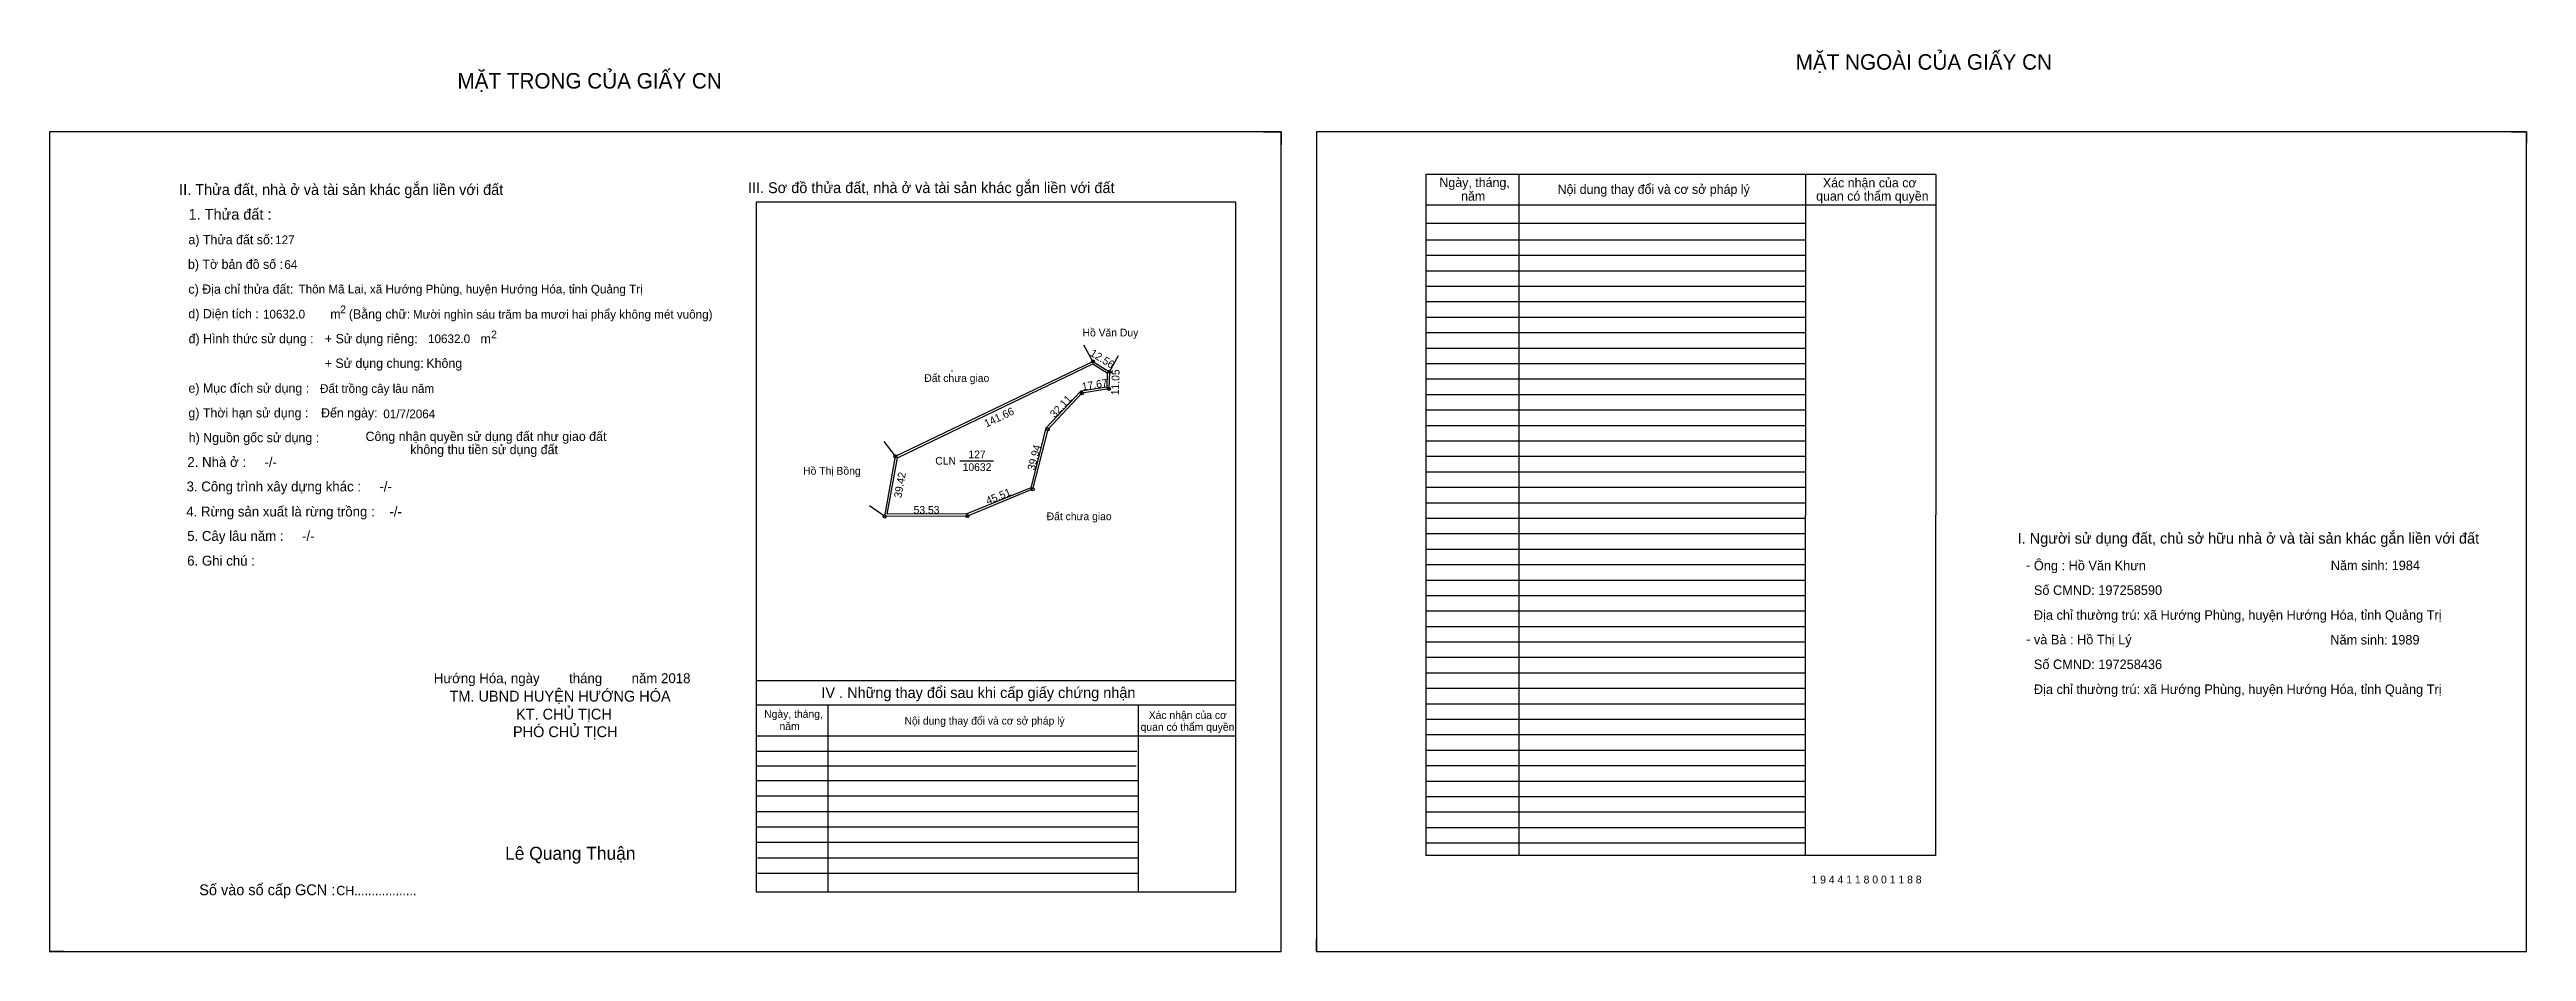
# Model space of a CAD drawing. Extents: x 531059 to 534566, y 1847090 to 1847673.
# Drawn here: x 532964 to 534566, y 1847090 to 1847673 of the extents above.
import ezdxf

# ---------------------------------------------------------------- set-up
doc = ezdxf.new("R2010")
doc.units = 0
for name, color, linetype in [('Default', 7, 'Continuous'), ('Level 10', 7, 'Continuous'), ('Level 11', 7, 'Continuous'), ('Level 13', 7, 'Continuous'), ('Level 27', 7, 'Continuous'), ('Level 36', 7, 'Continuous'), ('Level 49', 7, 'Continuous'), ('Level 55', 7, 'Continuous'), ('Level 6', 7, 'Continuous'), ('Level 60', 7, 'Continuous'), ('Level 7', 7, 'Continuous'), ('Level 8', 7, 'Continuous'), ('Level 9', 7, 'Continuous')]:
    doc.layers.add(name, color=color, linetype=linetype)

msp = doc.modelspace()

# ---------------------------------------------------------------- linework, layer by layer
at = {"layer": 'Level 10'}
for p, q in [((533749.2, 1847620.1), (533760.6, 1847620.1)), ((533760.6, 1847620.1), (533760.6, 1847611.7)), ((534556, 1847620.1), (534565.6, 1847620.1)), ((534565.6, 1847620.1), (534565.6, 1847612.7)), ((533609.7, 1847427.7), (533631.8, 1847451.1)), ((533609.7, 1847427.7), (533631.8, 1847451.1)), ((532964.4, 1847097.9), (532964.4, 1847090.1)), ((533783.4, 1847090.1), (533783.4, 1847097.9)), ((532973.6, 1847090.1), (532964.4, 1847090.1)), ((533783.4, 1847090.1), (533790.4, 1847090.1))]:
    msp.add_line(p, q, dxfattribs=at)
for points in [[(532964.4, 1847090.1), (533760.6, 1847090.1), (533760.6, 1847620.1), (532964.4, 1847620.1)], [(533783.4, 1847090.1), (534565.6, 1847090.1), (534565.6, 1847620.1), (533783.4, 1847620.1)], [(533649.6, 1847465), (533649.2, 1847453.9), (533631.8, 1847451.1), (533609.7, 1847427.7), (533599.9, 1847389), (533557.8, 1847371.7), (533504.3, 1847371.4), (533511.2, 1847410.3), (533638.9, 1847471.6)], [(533649.6, 1847465), (533649.2, 1847453.9), (533631.8, 1847451.1), (533609.7, 1847427.7), (533599.9, 1847389), (533557.8, 1847371.7), (533504.3, 1847371.4), (533511.2, 1847410.3), (533638.9, 1847471.6)], [(533648.2, 1847464.2), (533647.9, 1847455.1), (533631.1, 1847452.4), (533608.5, 1847428.4), (533598.7, 1847390), (533557.5, 1847373.1), (533506, 1847372.9), (533512.5, 1847409.3), (533638.8, 1847470)], [(533648.2, 1847464.2), (533647.9, 1847455.1), (533631.1, 1847452.4), (533608.5, 1847428.4), (533598.7, 1847390), (533557.5, 1847373.1), (533506, 1847372.9), (533512.5, 1847409.3), (533638.8, 1847470)]]:
    msp.add_lwpolyline(points, close=True, dxfattribs=at)
at = {"layer": 'Level 11'}
for centre in [(533638.9, 1847471.6), (533638.9, 1847471.6), (533649.6, 1847465), (533649.6, 1847465), (533649.6, 1847465), (533649.6, 1847465), (533631.8, 1847451.1), (533631.8, 1847451.1), (533649.2, 1847453.9), (533649.2, 1847453.9), (533609.7, 1847427.7), (533609.7, 1847427.7), (533511.2, 1847410.3), (533511.2, 1847410.3), (533599.9, 1847389), (533599.9, 1847389), (533504.3, 1847371.4), (533504.3, 1847371.4), (533557.8, 1847371.7), (533557.8, 1847371.7)]:
    msp.add_circle(centre, 1, dxfattribs=at)
at = {"layer": 'Level 27'}
for p, q in [((533638.9, 1847471.6), (533633.1, 1847482.1)), ((533638.9, 1847471.6), (533633.1, 1847482.1)), ((533649.6, 1847465), (533655.4, 1847475.5)), ((533649.6, 1847465), (533655.4, 1847475.5)), ((533511.2, 1847410.3), (533504, 1847419.9)), ((533511.2, 1847410.3), (533504, 1847419.9)), ((533504.3, 1847371.4), (533494.4, 1847378.3)), ((533504.3, 1847371.4), (533494.4, 1847378.3))]:
    msp.add_line(p, q, dxfattribs=at)
at = {"layer": 'Level 7'}
for p, q in [((534099.4, 1847550.1), (533854.2, 1847550.1)), ((534099.4, 1847540.1), (533854.2, 1847540.1)), ((534099.4, 1847530.1), (533854.2, 1847530.1)), ((534099.4, 1847520.1), (533854.2, 1847520.1)), ((534099.4, 1847510.1), (533854.2, 1847510.1)), ((534099.4, 1847500.1), (533854.2, 1847500.1)), ((534099.4, 1847490.1), (533854.2, 1847490.1)), ((534099.4, 1847480.1), (533854.2, 1847480.1)), ((534099.4, 1847470.1), (533854.2, 1847470.1)), ((534099.4, 1847460.1), (533854.2, 1847460.1)), ((534099.4, 1847450.1), (533854.2, 1847450.1)), ((534099.4, 1847440.1), (533854.2, 1847440.1)), ((534099.4, 1847430.1), (533854.2, 1847430.1)), ((534099.4, 1847420.1), (533854.2, 1847420.1)), ((534099.4, 1847410.1), (533854.2, 1847410.1)), ((534099.4, 1847400.1), (533854.2, 1847400.1)), ((534099.4, 1847390.1), (533854.2, 1847390.1)), ((534099.4, 1847380.1), (533854.2, 1847380.1)), ((534099.4, 1847370.1), (533854.2, 1847370.1)), ((534099.4, 1847360.1), (533854.2, 1847360.1)), ((534099.4, 1847350.1), (533854.2, 1847350.1)), ((534099.4, 1847340.1), (533854.2, 1847340.1)), ((534099.4, 1847330.1), (533854.2, 1847330.1)), ((534099.4, 1847320.1), (533854.2, 1847320.1)), ((534099.4, 1847310.1), (533854.2, 1847310.1)), ((534099.4, 1847300.1), (533854.2, 1847300.1)), ((534099.4, 1847290.1), (533854.2, 1847290.1)), ((534099.4, 1847280.1), (533854.2, 1847280.1)), ((534099.4, 1847270.1), (533854.2, 1847270.1)), ((534099.4, 1847260.1), (533854.2, 1847260.1)), ((534099.4, 1847250.1), (533854.2, 1847250.1)), ((534099.4, 1847240.1), (533854.2, 1847240.1)), ((534099.4, 1847230.1), (533854.2, 1847230.1)), ((533667.3, 1847219.4), (533421.2, 1847219.4)), ((533666.9, 1847209.9), (533421.2, 1847209.9)), ((534099.4, 1847220.1), (533854.2, 1847220.1)), ((534099.4, 1847210.1), (533854.2, 1847210.1)), ((533668.2, 1847200.5), (533421.2, 1847200.5)), ((534099.4, 1847200.1), (533854.2, 1847200.1)), ((533668.2, 1847190.5), (533421.2, 1847190.5)), ((533668.2, 1847180.5), (533421.2, 1847180.5)), ((534099.4, 1847190.1), (533854.2, 1847190.1)), ((534099.4, 1847180.1), (533854.2, 1847180.1)), ((533668.2, 1847170.5), (533421.2, 1847170.5)), ((533668.2, 1847160.5), (533421.2, 1847160.5)), ((534099.4, 1847170.1), (533854.2, 1847170.1)), ((533668.2, 1847150.5), (533422, 1847150.5)), ((534099.4, 1847160.1), (533854.2, 1847160.1)), ((533668.2, 1847140.5), (533422, 1847140.5))]:
    msp.add_line(p, q, dxfattribs=at)
at = {"layer": 'Level 8'}
for p, q in [((534183.8, 1847592.6), (533854.2, 1847592.6)), ((533854.2, 1847592.6), (533854.2, 1847152.1)), ((533914.2, 1847592.6), (533914.2, 1847152.1)), ((534099.5, 1847592.4), (534099.4, 1847152.1)), ((534183.8, 1847592.6), (534183.6, 1847152.1)), ((533731.2, 1847574.7), (533421.2, 1847574.7)), ((533421.2, 1847574.7), (533421.2, 1847128.7)), ((533731.2, 1847128.7), (533731.2, 1847574.7)), ((534183.8, 1847572.6), (533854.2, 1847572.6)), ((534099.4, 1847560.8), (533854.2, 1847560.8)), ((533731.2, 1847265.1), (533421.2, 1847265.1)), ((533731.2, 1847249.4), (533421.2, 1847249.4)), ((533467.5, 1847249.4), (533467.5, 1847128.7)), ((533668.2, 1847249.4), (533668.2, 1847128.7)), ((533731.2, 1847229.4), (533421.2, 1847229.4)), ((534183.6, 1847152.1), (533854.2, 1847152.1)), ((533421.2, 1847128.7), (533731.2, 1847128.7))]:
    msp.add_line(p, q, dxfattribs=at)
at = {"layer": 'Level 9'}
msp.add_line((533552.9, 1847407.4), (533574.7, 1847407.4), dxfattribs=at)

# ---------------------------------------------------------------- texts
at = {"layer": 'Default'}
for s, p in [('e) Mục đích sử dụng :', (533054.2, 1847451.4)), ('g) Thời hạn sử dụng :', (533054.2, 1847435.4)), ('Đến ngày:', (533139.9, 1847435.4)), ('h) Nguồn gốc sử dụng :', (533054.4, 1847419.4)), ('Công nhận quyền sử dụng đất như giao đất', (533168.7, 1847420.2)), ('không thu tiền sử dụng đất', (533197.6, 1847411.7))]:
    msp.add_text(s, height=6, dxfattribs=at).set_placement(p)
at = {"layer": 'Level 13'}
for s, p in [('CLN', (533537, 1847404.9)), ('10632', (533554.7, 1847400.8)), ('127', (533558.4, 1847409))]:
    msp.add_text(s, height=5, dxfattribs=at).set_placement(p)
at = {"layer": 'Level 36'}
msp.add_text('.', height=6, dxfattribs=at).set_placement((533546.7, 1847465))
msp.add_text('.', height=6, dxfattribs=at).set_placement((533546.7, 1847465))
at = {"layer": 'Level 49'}
for s, rotation, p in [('12.56', 328.2461, (533636.6, 1847475.7)), ('11.05', 87.9768, (533655.6, 1847449.7)), ('32.11', 46.6279, (533614.2, 1847434.8)), ('17.67', 9.3131, (533632.2, 1847452.8)), ('141.66', 25.6444, (533570.1, 1847428.9)), ('39.94', 75.7828, (533601.3, 1847400.8)), ('39.94', 75.7828, (533601.3, 1847400.8)), ('39.42', 79.8758, (533515.1, 1847383.1)), ('45.51', 22.3158, (533571, 1847378.9)), ('45.51', 22.3158, (533571, 1847378.9)), ('53.53', 0.289, (533523, 1847373.1)), ('53.53', 0.289, (533523, 1847373.1))]:
    msp.add_text(s, height=5, rotation=rotation, dxfattribs=at).set_placement(p)
at = {"layer": 'Level 55'}
for s, height, p in [('1', 0.8, (533638.7, 1847471.6)), ('1', 0.8, (533638.7, 1847471.6)), ('0', 0.22, (533638.9, 1847471.4)), ('0', 0.22, (533638.9, 1847471.4)), ('0', 0.22, (533638.9, 1847471.4)), ('0', 0.22, (533638.9, 1847471.4)), ('0', 0.22, (533638.9, 1847471.4)), ('0', 0.22, (533638.9, 1847471.4)), ('0', 0.22, (533638.9, 1847471.4)), ('0', 0.22, (533638.9, 1847471.4)), ('2', 0.8, (533649.3, 1847465)), ('2', 0.8, (533649.3, 1847465)), ('0', 0.22, (533649.5, 1847464.7)), ('0', 0.22, (533649.5, 1847464.7)), ('0', 0.22, (533649.5, 1847464.7)), ('0', 0.22, (533649.5, 1847464.7)), ('4', 0.8, (533631.5, 1847451.1)), ('4', 0.8, (533631.5, 1847451.1)), ('3', 0.8, (533649, 1847453.9)), ('3', 0.8, (533649, 1847453.9)), ('5', 0.8, (533609.5, 1847427.7)), ('5', 0.8, (533609.5, 1847427.7)), ('9', 0.8, (533510.9, 1847410.3)), ('9', 0.8, (533510.9, 1847410.3)), ('126', 0.22, (533511, 1847410)), ('126', 0.22, (533511, 1847410)), ('0', 0.22, (533511.1, 1847410)), ('0', 0.22, (533511.1, 1847410)), ('0', 0.22, (533511.1, 1847410)), ('0', 0.22, (533511.1, 1847410)), ('6', 0.8, (533599.6, 1847389)), ('6', 0.8, (533599.6, 1847389)), ('8', 0.8, (533504, 1847371.4)), ('8', 0.8, (533504, 1847371.4)), ('126', 0.22, (533504.1, 1847371.2)), ('126', 0.22, (533504.1, 1847371.2)), ('7', 0.8, (533557.6, 1847371.7)), ('7', 0.8, (533557.6, 1847371.7))]:
    msp.add_text(s, height=height, dxfattribs=at).set_placement(p)
at = {"layer": 'Level 6'}
for s, height, p in [('127', 5.63, (533110.3, 1847547.5)), ('64', 5.63, (533116.2, 1847531.5)), ('Thôn Mã Lai, xã Hướng Phùng, huyện Hướng Hóa, tỉnh Quảng Trị', 5.64, (533125.4, 1847515.6)), ('10632.0', 5.63, (533102.4, 1847499.4)), ('Mười nghìn sáu trăm ba mươi hai phẩy không mét vuông)', 5.632, (533199.3, 1847499.3)), ('10632.0', 5.63, (533209.1, 1847483.5)), ('Đất trồng cây lâu năm', 5.64, (533139.3, 1847451.3)), ('01/7/2064', 5.64, (533180.2, 1847434.9)), ('Ông : Hồ Văn Khưn', 6.16, (534247.2, 1847336.6)), ('Năm sinh: 1984', 6.16, (534439.1, 1847336.7)), ('Số CMND: 197258590', 6.16, (534247.2, 1847320.7)), ('Địa chỉ thường trú: xã Hướng Phùng, huyện Hướng Hóa, tỉnh Quảng Trị', 6.16, (534247.2, 1847304.6)), ('và Bà : Hồ Thị Lý', 6.16, (534247.2, 1847288.7)), ('Năm sinh: 1989', 6.16, (534438.8, 1847288.6)), ('Số CMND: 197258436', 6.16, (534247.2, 1847272.7)), ('Địa chỉ thường trú: xã Hướng Phùng, huyện Hướng Hóa, tỉnh Quảng Trị', 6.16, (534247.2, 1847256.6)), ('1 9 4 4 1 1 8 0 0 1 1 8 8', 5.04, (534103.4, 1847134.1))]:
    msp.add_text(s, height=height, dxfattribs=at).set_placement(p)
at = {"layer": 'Level 60'}
for s, p in [('Hồ Văn Duy', (533632.2, 1847487.8)), ('Đất chưa giao', (533529.9, 1847458.4)), ('Đất chưa giao', (533529.9, 1847458.4)), ('Hồ Thị Bồng', (533451.6, 1847398.4)), ('Đất chưa giao', (533609, 1847369))]:
    msp.add_text(s, height=5, dxfattribs=at).set_placement(p)
at = {"layer": 'Level 7'}
for s, height, p in [('MẶT NGOÀI CỦA GIẤY CN', 10, (534093.2, 1847660.3)), ('MẶT TRONG CỦA GIẤY CN', 10, (533228.1, 1847648.1)), ('II. Thửa đất, nhà ở và tài sản khác gắn liền với đất', 7, (533048.2, 1847579.3)), ('III. Sơ đồ thửa đất, nhà ở và tài sản khác gắn liền với đất', 7, (533415.9, 1847580.5)), ('Ngày, tháng,', 6, (533862.9, 1847584.4)), ('năm', 6, (533876.9, 1847575.6)), ('Nội dung thay đổi và cơ sở pháp lý', 6, (533939.3, 1847580)), (' quan có thẩm quyền', 6, (534104.2, 1847575.6)), ('Xác nhận của cơ', 6, (534110.8, 1847584.2)), ('1. Thửa đất :', 7, (533054.3, 1847563.3)), ('a) Thửa đất số:', 6, (533054.2, 1847547.4)), ('b) Tờ bản đồ số :', 6, (533053.9, 1847531.5)), ('c) Địa chỉ thửa đất:', 6, (533054.2, 1847515.4)), ('d) Diện tích :', 6, (533054.2, 1847499.5)), ('m', 6, (533145.9, 1847499.3)), ('2', 5, (533152.3, 1847502.8)), ('(Bằng chữ:', 6, (533157.9, 1847499.3)), ('đ) Hình thức sử dụng :', 6, (533054.3, 1847483.4)), ('+ Sử dụng riêng:', 6, (533142.4, 1847483.4)), ('m', 6, (533243, 1847483.3)), ('2', 5, (533249.9, 1847486.6)), ('+ Sử dụng chung:', 6, (533142.3, 1847467.5)), ('Không', 6, (533208, 1847467.5)), ('2. Nhà ở :     -/-', 6.4, (533053.5, 1847403.4)), ('3. Công trình xây dựng khác :     -/-', 6.4, (533053, 1847387.6)), ('4. Rừng sản xuất là rừng trồng :    -/-', 6.4, (533052.8, 1847371.4)), ('5. Cây lâu năm :     -/-', 6.4, (533053.4, 1847355.6)), ('I. Người sử dụng đất, chủ sở hữu nhà ở và tài sản khác gắn liền với đất', 7, (534236.7, 1847353.8)), ('6. Ghi chú :', 6.4, (533053.4, 1847339.6)), ('-', 6.4, (534242.1, 1847336.8)), ('-', 6.4, (534242.2, 1847288.9)), ('Hướng Hóa, ngày        tháng        năm 2018', 6.4, (533212.8, 1847263.6)), ('TM. UBND HUYỆN HƯỚNG HÓA', 7, (533223, 1847251.7)), ('IV . Những thay đổi sau khi cấp giấy chứng nhận', 7, (533463.4, 1847254)), ('KT. CHỦ TỊCH', 7, (533266, 1847240.1)), ('Ngày, tháng,', 5, (533426.4, 1847241.2)), ('Nội dung thay đổi và cơ sở pháp lý', 5, (533517.1, 1847236.8)), ('Xác nhận của cơ', 5, (533675, 1847240.5)), ('PHÓ CHỦ TỊCH', 7, (533264, 1847228.7)), ('năm', 5, (533436.3, 1847233.3)), (' quan có thẩm quyền', 5, (533667.9, 1847232.8)), ('Lê Quang Thuận', 8.4, (533258.9, 1847149.4)), ('Số vào sổ cấp GCN :', 7, (533061.2, 1847126.5)), ('CH..................', 6, (533149.8, 1847126.5))]:
    msp.add_text(s, height=height, dxfattribs=at).set_placement(p)

doc.saveas('drawing.dxf')
